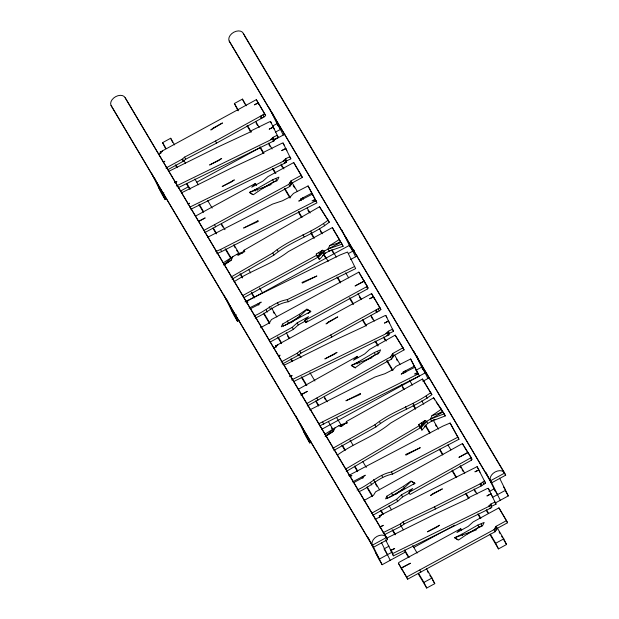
<?xml version="1.0" encoding="UTF-8"?>
<svg xmlns="http://www.w3.org/2000/svg" width="619" height="619" viewBox="0 0 619 619"><rect width="100%" height="100%" fill="white"/><g stroke="black" fill="none" stroke-linecap="round" stroke-linejoin="round"><path stroke-width="0.93" d="M311.906 193.082L300.733 198.954L300.548 199.821L298.768 201.129L312.425 194.149L316.185 201.423L308.084 185.948L293.507 193.399L290.59 196.618L282.411 200.804L272.623 204.069L207.527 237.348M414.39 366.177L403.178 371.988L402.992 372.855L401.205 374.155L414.892 367.245L418.606 374.549L410.637 358.997L396.013 366.378L393.08 369.589L384.871 373.729L375.083 376.948L309.81 409.894M307.047 403.402L390.635 356.9L392.655 353.557L403.023 347.762L395.193 335.142L369.613 349.441L364.699 353.944L353.495 360.204L357.24 356.351L357.937 357.759M307.272 405.963L391.672 359.012L393.692 355.677L392.655 353.557M203.875 230.438L288.794 184.338L290.86 181.003L301.298 175.316L293.716 162.557L267.973 176.601L263.005 181.058L251.732 187.209L255.531 183.386L256.568 185.499M204.92 232.558L289.831 186.451L291.905 183.123L290.86 181.003M460.745 528.696L398.86 562.447L398.458 563.329L401.213 567.963L410.405 563.228L401.336 568.172L406.613 577.055L494.008 529.647L496.074 526.32L506.512 520.625L498.929 507.874L473.187 521.91L468.219 526.374L456.946 532.518L460.745 528.696L461.441 530.112M401.213 567.963L407.658 579.175L495.045 531.767L497.119 528.433L496.074 526.32M346.021 468.869L419.295 425.694L418.823 424.518L425.021 420.502L426.669 421.353L427.706 423.466L424.363 426.483M346.23 471.477L420.34 427.814L419.419 425.392M244.66 251.894L244.087 250.177L319.52 206.761L329.277 222.213C312.231 235.398 290.551 241.333 273.853 255.129L232.055 279.177M425.965 425.462L421.91 430.112L420.649 426.785L426.669 421.353L430.484 419.102L431.961 415.666L441.401 409.213L433.61 397.777L390.427 423.218C374.441 436.511 354.053 442.995 337.316 455.097M346.957 423.226L346.392 421.508L422.421 379.029L431.853 394.667C414.622 407.635 392.856 413.306 375.957 426.893L333.834 450.431M408.981 492.384L470.494 458.014L470.881 457.132L468.034 452.543L458.896 457.379L467.91 452.342L471.918 459.252L471.531 460.134L410.018 494.496L408.981 492.384L412.726 488.53L401.522 494.79L396.609 499.293L371.849 513.128M224.155 264.862L231.297 260.088L232.829 256.661L236.667 254.448L244.25 251.36M386.813 496.206L385.606 498.899L391.866 496.198L414.923 483.292L410.977 481.048L403.534 486.271L386.813 496.206L387.858 498.318M242.687 295.596L316.649 255.252L316.255 254.045L322.6 250.223L324.178 251.152L325.215 253.264L319.226 259.701L318.034 256.351L322.6 250.223L320.147 253.798M243.724 297.708L317.694 257.365L316.255 254.045M366.997 285.877L368.042 287.99L367.64 288.872L305.755 322.623L304.71 320.503L366.595 286.752L366.997 285.877L364.243 281.235L355.051 285.978L364.119 281.026L358.842 272.143L271.447 319.559L269.381 322.886L260.553 327.699M282.566 324.077L281.305 326.77L287.587 324.132L310.792 311.458L306.9 309.16L299.395 314.313L282.566 324.077L283.603 326.19M326.236 435.962L333.44 431.273L335.041 427.853L338.918 425.686L346.57 422.676M319.079 258.463L318.034 256.351L324.178 251.152L328.078 249.024L329.726 245.611L339.413 239.452L332.364 227.591L288.292 251.631C271.826 264.398 251.206 270.224 234.044 281.784M420.649 426.785L425.021 420.502L420.649 426.785L421.346 428.193M420.866 428L426.669 421.353M318.034 256.351L319.659 254.51M357.047 490.008C369.311 485.017 378.008 474.533 391.463 471.972L457.913 437.153L450.114 423.04L442.902 426.104L348.938 475.346M358.943 491.679C370.843 486.712 379.346 476.537 392.508 474.092L458.95 439.266L457.913 437.153M318.181 257.589L324.178 251.152M254.154 315.93C265.806 311.287 274.387 301.631 287.293 299.627L354.625 266.495M255.19 318.05C266.843 313.407 275.424 303.751 288.338 301.739L355.67 268.607L347.514 252.034L340.241 254.904L245.031 301.755M165.923 168.059L182.017 159.284L184.586 157.118L215.52 141.008L262.974 114.832L264.584 113.532L258.332 103.017L254.378 104.859L258.193 102.777L265.621 115.652L264.019 116.945L216.565 143.128L185.63 159.238L183.054 161.397L167.811 169.714M281.165 361.983L297.259 353.209L299.836 351.043L330.77 334.933L378.224 308.749L379.826 307.457L373.574 296.942L369.628 298.784L373.435 296.702L380.871 309.577L379.261 310.87L331.807 337.046L300.873 353.163L298.304 355.321L282.21 364.104M304.71 320.503L308.51 316.68L297.236 322.832L292.269 327.296L269.017 339.97M305.755 322.623L307.651 320.712M383.115 532.688L400.369 524.007L403.031 521.925L434.484 506.837L480.104 483.888L484.484 480.978L485.52 483.099L481.141 486.008L435.528 508.957L404.068 524.038L401.406 526.127L385.018 534.375M372.893 515.24L397.653 501.405L402.559 496.902L409.12 493.242M286.605 162.271L284.214 163.083L286.698 160.847L290.822 158.828L289.777 156.708L285.653 158.735L283.169 160.971L285.568 160.151L286.605 162.271L190.814 209.253M490.867 504.044L491.912 506.164L496.036 504.137L494.991 502.024L490.867 504.044L488.383 506.28L490.782 505.468L491.819 507.58L393.444 555.831L392.4 553.719L490.782 505.468M273.111 137.302L274.155 139.422L278.279 137.403L277.242 135.29L273.111 137.302L270.627 139.538L273.025 138.726L274.062 140.838L178.218 187.704M270.062 342.09L293.305 329.409L298.281 324.944L305.701 320.897M387.951 335.072L386.914 335.575L389.405 333.347L393.529 331.327L392.485 329.207L388.361 331.227L385.877 333.455L388.268 332.643L389.312 334.763L293.46 381.621M223.699 264.669L232.829 256.661L223.49 262.665M325.099 436.349L335.041 427.853L324.859 434.221M322.491 255.577L325.215 253.264L330.724 250.293M231.019 277.064L272.809 253.009C289.506 239.213 311.195 233.278 328.24 220.093M413.616 484.337L414.923 483.292L411.163 481.311L404.486 487.625L395.75 494.364M332.798 448.311L374.921 424.781C391.812 411.186 413.577 405.522 430.809 392.547M308.161 313.508L310.792 311.458L307.086 309.423L300.347 315.667L290.845 322.847M438.507 414.018L442.438 411.326L441.401 409.213M389.421 497.25L404.571 488.391L403.534 486.271M285.181 325.137L299.65 316.851M223.83 265.033L231.297 260.088M344.133 424.502L338.918 425.686L340.512 426.592L346.81 422.7L346.261 421.81M325.927 436.109L333.44 431.273M336.419 244.134L340.45 241.565L339.413 239.452M163.277 162.201L164.84 161.242L163.826 161.791M278.519 356.126L280.082 355.167L279.076 355.716M420.463 427.505L419.868 426.638L422.313 425.199L421.268 423.079M427.706 423.466L434.863 419.311M358.533 361.79L374.356 352.536L380.615 349.828L379.401 352.528L362.688 362.455L355.236 367.678L351.298 365.434L358.533 361.79L359.221 363.206M365.403 360.498L375.4 354.648L378.65 353.627L377.613 351.507M380.105 527.148L383.293 525.322L379.958 527.001M256.723 188.865L272.646 179.758L278.937 177.127L277.676 179.812L260.847 189.584L253.341 194.73L249.449 192.432L256.723 188.865L257.411 190.273M261.953 188.586L273.691 181.878L276.948 180.887L275.912 178.775M430.484 419.102L443.003 411.96L445.293 415.906L431.528 421.222L430.484 419.102L444.249 413.786M461.936 534.174L477.868 525.074L484.151 522.436L482.89 525.129L466.068 534.893L458.555 540.047L454.663 537.749L461.936 534.174L462.633 535.59M467.167 533.895L478.905 527.187L482.17 526.204M298.257 389.305L357.24 356.351M300.772 395.015L307.326 391.355L301.507 394.427M393.692 355.677L404.068 349.882L403.023 347.762M363.995 500.523L373.567 495.177L375.586 491.834L462.455 443.552L467.91 452.342M165.366 148.297L162.588 142.656L170.651 138.254L174.604 144.908M238.137 110.816L234.369 103.505L242.431 99.11L246.385 105.764M160.901 153.497L160.213 152.081L256.336 99.659L258.193 102.777M158.611 154.363L162.573 151.16L160.213 152.081M272.786 125.943L277.018 123.638L280.446 129.402L275.362 132.172M163.927 192.95L162.31 193.832L158.882 188.06M151.632 173.328L161.66 193.708L165.087 199.473L166.704 198.591M180.771 190.923L188.393 186.768M196.857 182.148L260.359 147.515M273.064 140.59L284.833 134.168M195.341 216.209L255.531 183.386M198.591 221.509L205.191 217.911L198.506 221.362M291.905 183.123L302.335 177.436L301.298 175.316M246.076 301.716L349.371 245.379L352.799 251.152M236.28 314.7L234.663 315.574L231.235 309.81M348.567 253.457L354.408 250.269M223.993 295.077L234.013 315.45L237.441 321.222L239.058 320.34M350.493 259.562L357.186 255.918M276.151 347.414L275.455 346.006L371.578 293.584L373.435 296.702M273.861 348.28L277.823 345.085L275.455 346.006M415.798 370.363L421.725 367.129L425.152 372.893L321.857 429.23M295.913 415.96L306.366 437.2L309.794 442.972L311.411 442.09M422.847 381.312L429.54 377.66M373.427 547.304L387.533 539.613L386.488 537.493L125.154 97.74A8.039 5.494 -30.7 0 0 115.668 96.649A8.039 5.494 -30.7 0 0 111.041 105.439L373.427 547.304L111.041 105.439M491.556 482.874L505.669 475.183L504.624 473.071L243.282 33.318A8.039 5.494 -30.7 0 0 233.804 32.227A8.039 5.494 -30.7 0 0 229.177 41.009L491.556 482.874L229.177 41.009M389.088 546.136L384.004 548.906L387.432 554.678M488.995 491.648L494.078 488.878L497.506 494.643M392.516 551.908L379.37 559.073L375.942 553.309M492.422 497.413L505.568 490.248L503.611 486.952M368.266 537.71L378.72 558.949L382.147 564.714L405.453 552.009M413.918 547.389L454.563 525.229M495.2 503.061L508.346 495.896L499.595 478.116M497.119 528.433L507.557 522.746L506.512 520.625M431.992 578.007L434.77 583.655L426.708 588.05L423.93 582.409L431.992 578.007L426.553 568.861M503.765 538.863L506.543 544.503L498.488 548.906L495.711 543.258L503.765 538.863L497.343 528.053M328.078 249.024L340.93 242.246L343.096 246.261L329.115 251.136L328.078 249.024L342.052 244.141M350.408 476.429L351.932 475.632L349.046 475.756M352.513 481.907L365.28 475.214L363.523 476.545L363.353 477.404L353.936 482.503M315.148 199.31L312.077 200.873L315.914 200.757L316.951 202.877L221.617 251.608L216.797 253.597M215.752 251.476L220.573 249.488L315.914 200.757M417.57 372.429L414.49 373.984L418.32 373.884L419.357 376.004L319.744 425.887M318.708 423.767L418.32 373.884M379.942 517.298L379.246 515.89L477.125 466.641L485.52 483.099M375.075 519.364L379.184 517.306L381.629 515.047L379.246 515.89M246.432 302.892L247.979 302.126L246.068 302.157M249.101 308.076L261.218 302.111L259.415 303.403L259.214 304.262L250.502 308.703M169.211 171.123L217.834 147.067L249.457 132.35L252.15 130.284L269.497 121.804L270.573 121.572L271.617 123.684M273.304 127.181L269.172 129.201L273.196 126.957L274.341 129.294M174.837 182.69L176.902 181.684L174.488 182.682M176.307 186.01L273.025 138.726M181.777 192.695L230.369 168.569L261.969 153.814L264.661 151.748L282.001 143.244L283.076 143.012L284.121 145.125M285.816 148.614L281.691 150.634L285.707 148.39L286.86 150.727M188.114 203.906L189.491 203.233L187.882 203.899M189.778 207.133L285.568 160.151M284.461 365.048L333.076 340.992L364.699 326.267L367.392 324.209L384.739 315.729L385.823 315.497L386.86 317.609M388.546 321.106L384.422 323.126L388.438 320.882L389.591 323.219M290.079 376.615L292.145 375.609L289.731 376.6M291.557 379.927L388.268 332.643M386.991 538.012L435.583 513.886L467.19 499.123L469.875 497.065L487.215 488.561L488.29 488.321L489.335 490.441M491.037 493.923L486.905 495.951L490.929 493.707L492.074 496.043M390.806 550.461L394.705 548.55L390.69 550.214L391.85 552.574M489.428 508.4L490.457 507.889M340.512 426.592L342.849 425.586M478.905 470.107L474.897 471.817L478.781 469.867L479.942 472.227M372.027 357.705L351.298 365.434L355.337 367.988M271.176 184.555L249.449 192.432L252.637 194.521M476.398 529.864L454.663 537.749L457.851 539.83M431.961 415.666L443.003 411.96L445.293 415.906M329.726 245.611L340.93 242.246L343.096 246.261M242.718 253.001L236.667 254.448L238.292 255.322L244.536 251.36L243.963 250.486M272.7 141.147L274.062 140.838M436.209 402.18L442.438 411.326M329.277 222.213L319.52 206.761M404.068 349.882L395.193 335.142M431.853 394.667L422.421 379.029M463.995 446.469L468.451 453.657M244.327 35.43L505.669 475.183M505.406 490.952L508.346 495.896M258.765 104.116L256.336 99.659M302.335 177.436L293.716 162.557M333.401 229.711L340.45 241.565M368.042 287.99L364.243 281.235M374.48 298.822L371.578 293.584M507.557 522.746L498.929 507.874M255.771 121.556L259.229 127.375M268.615 143.167L272.074 148.986M280.964 163.95L283.928 168.941M291.835 182.241L297.267 191.387M307.148 208.007L310.111 212.998M319.497 228.79L322.46 233.781M331.846 249.573L336.295 257.055M345.681 272.847L348.644 277.838M358.03 293.63L361.488 299.449M370.874 315.249L374.333 321.068M383.718 336.86L386.194 341.015M394.589 355.144L400.021 364.289M409.407 380.089L412.378 385.072M421.763 400.864L423.736 404.192M433.122 419.991L438.554 429.129M447.947 444.929L450.911 449.912M460.296 465.712L464.737 473.187M474.131 488.987L477.094 493.97M486.48 509.77L488.453 513.089M256.073 123.042L257.558 125.541M268.917 144.66L269.907 146.316M281.274 165.435L282.256 167.099M293.127 185.391L294.613 187.882M307.945 210.328L308.935 211.992M320.302 231.111L321.284 232.775M332.155 251.059L333.641 253.558M359.329 296.78L360.312 298.443M371.183 316.735L372.669 319.226M384.028 338.345L385.018 340.009M396.377 359.128L397.367 360.792M435.405 424.804L436.395 426.46M460.11 466.362L461.093 468.026M462.084 469.689L463.074 471.353M474.433 490.472L475.423 492.136M486.294 510.427L487.772 512.919M499.138 532.038L500.121 533.702M501.607 536.193L502.597 537.857M503.58 539.52L506.543 544.503M234.369 103.505L238.323 110.159M247.708 125.951L251.167 131.77M260.057 146.734L264.011 153.38M272.902 168.345L275.865 173.335M284.755 188.3L290.195 197.446M298.59 211.574L302.049 217.393M311.434 233.185L314.398 238.176M323.296 253.14L328.232 261.45M337.618 277.25L340.582 282.233M349.967 298.025L353.426 303.844M362.811 319.644L366.27 325.462M375.656 341.255L378.132 345.41M387.022 360.374L392.949 370.348M401.352 384.484L404.315 389.467M413.701 405.267L415.674 408.586M425.555 425.214L430.004 432.696M439.885 449.324L442.848 454.307M452.234 470.107L456.683 477.589M466.068 493.382L469.032 498.372M478.417 514.165L480.886 518.32M490.271 534.112L495.711 543.258M247.027 125.781L250.981 132.427M259.872 147.392L263.33 153.21M272.716 169.002L275.184 173.158M284.57 188.957L290.009 198.095M298.404 212.232L301.368 217.223M310.753 233.015L313.717 237.998M323.598 254.626L326.066 258.781M336.937 277.072L340.396 282.891M349.286 297.855L353.24 304.502M362.626 320.302L366.084 326.12M374.975 341.084L377.946 346.067M386.836 361.032L392.268 370.177M402.644 387.633L403.634 389.297M413.02 405.089L415.488 409.244M425.369 425.872L429.818 433.354M439.204 449.146L442.662 454.965M452.048 470.765L456.002 477.411M465.883 494.039L468.351 498.194M477.736 513.987L480.205 518.142M490.086 534.77L498.488 548.906M317.833 257.063L317.299 256.165L319.791 254.804L318.754 252.684M183.495 159.872L185.468 163.199M194.853 178.992L198.312 184.81M207.698 200.602L212.147 208.085M221.532 223.877L224.991 229.695M233.881 244.66L239.321 253.805M248.706 269.598L250.68 272.925M259.578 287.889L262.541 292.88M271.432 307.836L276.863 316.982M286.249 332.782L289.707 338.601M299.093 354.393L301.074 357.72M309.964 372.684L314.909 380.995M324.294 396.787L327.258 401.777M336.643 417.57L341.58 425.88M349.983 440.016L352.946 444.999M362.827 461.627L366.286 467.446M374.681 481.582L379.625 489.892M389.011 505.684L391.479 509.847M400.864 525.639L403.333 529.794M412.718 545.587L417.167 553.069M221.347 224.535L222.832 227.034M234.191 246.153L235.181 247.809M236.659 250.308L237.65 251.972M273.219 311.821L274.209 313.485M287.549 335.931L289.027 338.423M324.596 398.272L325.586 399.936M375.485 483.896L376.963 486.395M427.358 571.182L428.34 572.846M429.826 575.337L430.816 577.001M432.294 579.5L434.77 583.655M162.588 142.656L166.047 148.475M175.928 165.095L177.405 167.594M186.799 183.386L190.25 189.205M199.148 204.169L203.589 211.652M213.47 228.279L216.433 233.262M225.827 249.062L231.258 258.2M240.644 274L242.617 277.32M251.515 292.284L254.479 297.275M263.864 313.067L269.791 323.041M278.186 337.177L281.645 342.996M291.038 358.788L292.516 361.279M301.902 377.079L306.846 385.389M316.232 401.182L318.7 405.344M328.581 421.965L333.517 430.282M342.415 445.247L345.379 450.23M354.764 466.022L357.728 471.013M367.113 486.805L372.545 495.951M380.948 510.087L383.416 514.242M392.802 530.034L395.27 534.189M404.664 549.981L409.105 557.464M418.49 573.264L423.93 582.409M175.247 164.925L176.725 167.416M186.605 184.044L189.569 189.035M198.962 204.827L203.403 212.309M212.789 228.102L216.248 233.92M225.146 248.884L230.578 258.03M239.963 273.822L242.431 277.977M251.329 292.942L254.293 297.932M263.679 313.725L269.605 323.698M277.505 336.999L281.459 343.653M290.845 359.446L291.835 361.109M301.221 376.901L306.165 385.219M315.551 401.011L318.514 405.994M331.358 427.613L332.836 430.104M341.734 445.069L344.698 450.059M354.579 466.68L357.542 471.67M366.928 487.463L372.359 496.608M380.762 510.737L382.735 514.064M392.121 529.856L395.084 534.847M404.47 550.639L408.424 557.293M418.305 573.921L426.708 588.05M387.533 539.613L125.154 97.74M402.257 570.084L398.458 563.329M303.589 431.559L307.016 437.324M458.95 439.266L450.114 423.04M312.912 195.225L308.084 185.948M415.388 368.313L410.637 358.997M490.256 479.918L500.284 500.291M485.977 472.413L495.27 491.3M477.125 466.641L478.162 468.753M470.881 457.132L471.918 459.252M482.82 482.224L483.865 484.344M470.494 458.014L471.531 460.134M462.455 443.552L463.492 445.672M480.77 483.261L481.814 485.373M480.104 483.888L481.141 486.008M416.626 355.569L427.93 378.542M414.049 351.53L422.916 369.551M433.61 397.777L434.646 399.889M495.804 527.226L496.848 529.346M495.177 528.077L496.214 530.189M494.008 529.647L495.045 531.767M426.181 396.137L427.226 398.257M345.975 237.286L355.577 256.792M341.696 229.788L350.563 247.801M379.826 307.457L380.871 309.577M243.282 33.318L243.979 34.726M378.224 308.749L379.261 310.87M364.119 281.026L365.164 283.146L358.842 272.143M366.595 286.752L367.64 288.872M388.361 331.227L389.405 333.347M376.205 309.856L377.25 311.968M481.125 524.084L481.822 525.5M375.563 310.498L376.607 312.618M405.159 370.835L405.855 372.243M332.364 227.591L333.061 229.007M403.178 371.988L403.874 373.404M477.868 525.074L478.905 527.187M392.392 354.463L393.436 356.583M391.781 355.314L392.817 357.434M272.345 112.937L283.223 135.043M269.342 108.039L278.21 126.052M390.635 356.9L391.672 359.012M413.206 403.387L414.25 405.499M323.667 223.738L324.712 225.85M418.823 424.518L419.868 426.638M419.295 425.694L420.34 427.814M264.584 113.532L265.621 115.652M285.653 158.735L286.698 160.847M262.974 114.832L264.019 116.945M302.706 197.786L303.395 199.202M405.399 406.745L406.435 408.865M260.963 115.931L261.999 118.043M260.32 116.581L261.357 118.693M300.733 198.954L301.422 200.37M290.59 181.916L291.626 184.029M374.356 352.536L375.4 354.648M289.963 182.76L291 184.88M288.794 184.338L289.831 186.451M310.8 231.142L311.837 233.262M242.431 99.11L244.807 103.946M316.649 255.252L317.694 257.365M303.024 234.609L304.068 236.721M434.484 506.837L435.528 508.957M272.646 179.758L273.691 181.878M356.366 362.502L357.062 363.91M379.354 421.299L380.399 423.411M409.716 490.209L410.412 491.618M330.77 334.933L331.807 337.046M374.921 424.781L375.957 426.893M254.548 189.546L255.245 190.954M391.463 471.972L392.508 474.092M401.522 494.79L402.559 496.902M306.9 309.16L307.597 310.568M277.188 249.48L278.225 251.593M396.609 499.293L397.653 501.405M305.484 318.328L306.181 319.744M391.51 492.987L392.554 495.099M272.809 253.009L273.853 255.129M381.706 475.353L382.743 477.466M215.52 141.008L216.565 143.128M403.031 521.925L404.068 524.038M299.395 314.313L300.432 316.425M400.369 524.007L401.406 526.127M287.293 299.627L288.338 301.739M419.829 570.099L420.874 572.219M346.392 421.508L347.089 422.916M297.236 322.832L298.281 324.944M373.567 479.617L374.611 481.729M370.696 482.859L371.74 484.971M292.269 327.296L293.305 329.409M287.301 320.905L288.338 323.017M277.482 302.737L278.519 304.85M362.231 476.816L362.927 478.224M299.836 351.043L300.873 353.163M297.259 353.209L298.304 355.321M406.613 577.055L407.658 579.175M244.087 250.177L244.784 251.593M316.905 398.087L317.949 400.207M385.668 539.946L386.364 541.354M269.234 306.792L270.279 308.912M322.731 422.135L323.776 424.247M381.466 542.546L390.21 560.319M266.255 309.98L267.292 312.092M258.131 303.635L258.819 305.043M184.586 157.118L185.63 159.238M372.553 545.207L382.147 564.714M214.615 224.79L215.66 226.902M182.017 159.284L183.054 161.397M170.651 138.254L172.631 142.293M220.573 249.488L221.617 251.608M300.2 423.458L309.794 442.972M226.562 299.116L237.441 321.222M154.208 177.367L155.06 179.1M155.918 180.833L165.087 199.473M488.29 488.321L496.036 504.137M283.076 143.012L290.822 158.828M385.73 540.085L393.444 555.831M385.823 315.497L393.529 331.327M270.573 121.572L278.279 137.403M421.686 428.897L421.91 430.112M213.439 127.901L210.777 129.99L222.507 122.957L213.439 127.901M328.689 321.826L326.027 323.907L337.757 316.874L328.689 321.826M433.176 493.513L430.422 495.517L442.407 488.871L433.176 493.513M234.214 179.982L231.444 181.963L222.159 186.512L234.214 179.982M439.436 525.291L436.658 527.272L427.381 531.829L439.436 525.291M221.656 158.487L218.878 160.46L209.593 165.002L221.656 158.487M336.898 352.404L334.128 354.385L324.836 358.927L336.898 352.404M386.488 537.493L372.383 545.192A8.039 5.494 -30.7 0 1 377.01 536.402A8.039 5.494 -30.7 0 1 386.488 537.493M504.624 473.071L490.519 480.762A8.039 5.494 -30.7 0 1 495.138 471.972A8.039 5.494 -30.7 0 1 504.624 473.071M420.162 447.746L405.932 455.158L405.577 454.508L420.162 447.746M257.914 220.774L243.607 228.04L258.262 221.432L257.914 220.774M360.25 393.591L345.905 400.787L360.591 394.257L360.25 393.591M316.773 276.051L302.358 283.1L302.033 282.426L316.773 276.051"/></g></svg>
